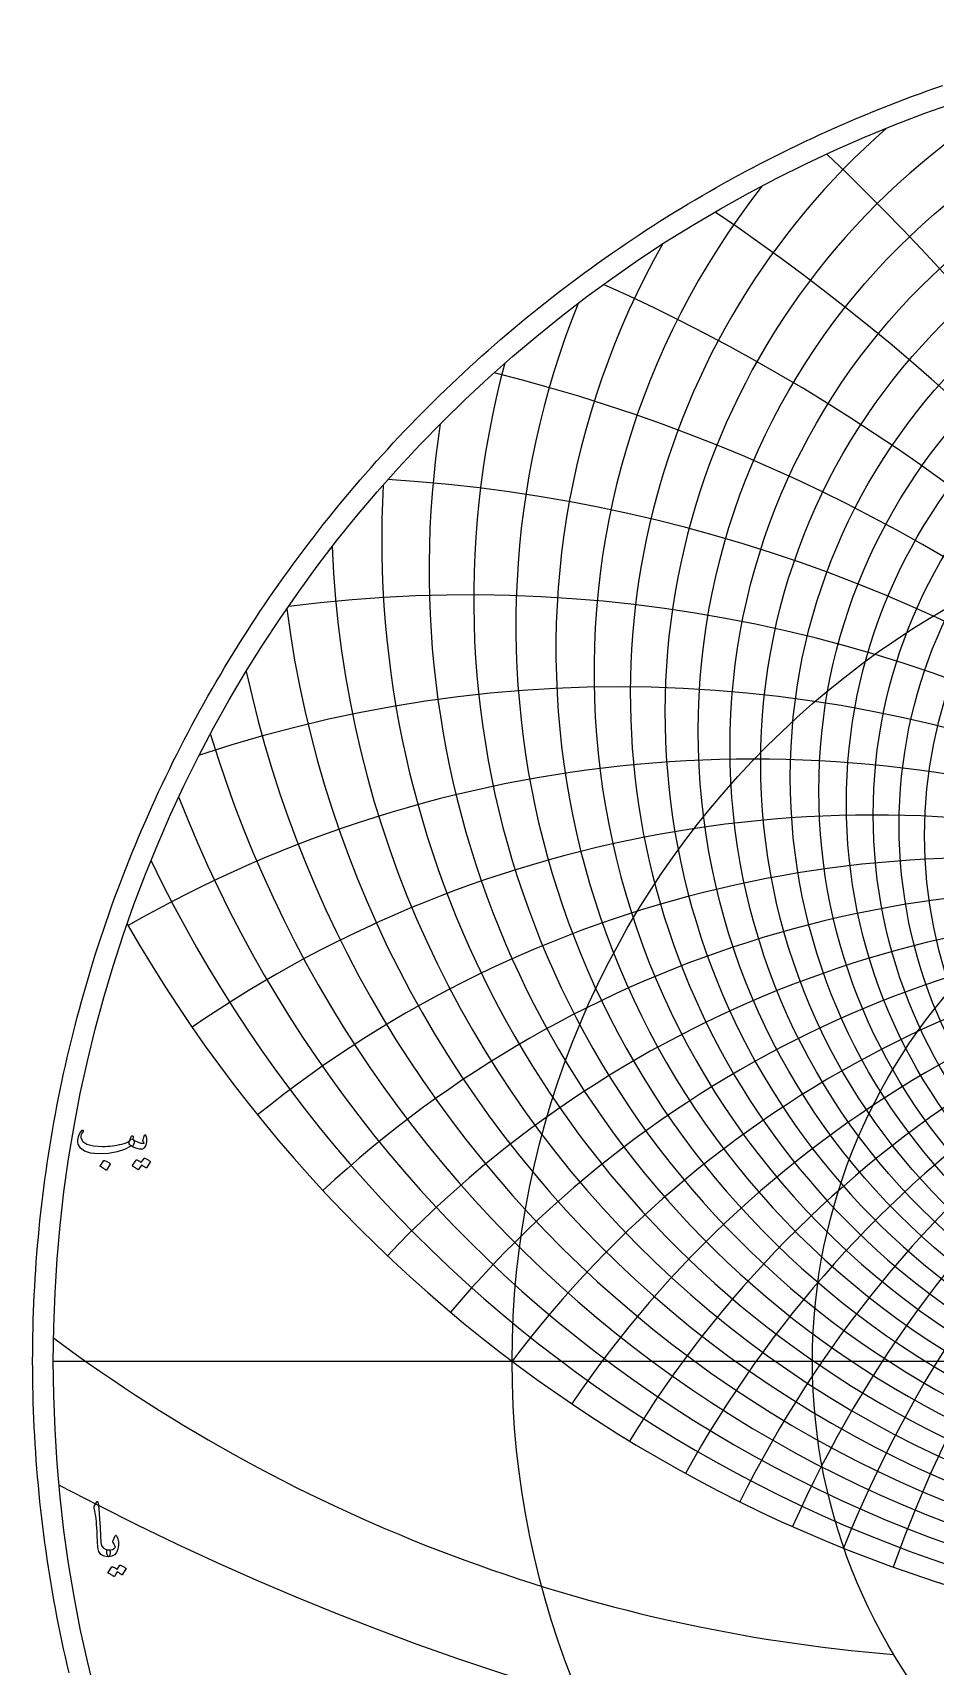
# Model space of a CAD drawing. Header units: millimetres. Extents: x -137 to 137, y -137 to 141.
# Drawn here: x -137.1 to -45.4, y -31 to 135 of the extents above; entities that cross this region are included whole.
import ezdxf

# ---------------------------------------------------------------- set-up
doc = ezdxf.new("R2010")
doc.units = ezdxf.units.MM
for name, color, linetype in [('CUT_OUTER', 1, 'Continuous'), ('ENGRAVE', 7, 'Continuous'), ('ENGRAVE_FINE', 8, 'Continuous'), ('TEXT', 5, 'Continuous')]:
    doc.layers.add(name, color=color, linetype=linetype)

msp = doc.modelspace()

# ---------------------------------------------------------------- linework, layer by layer
at = {"layer": 'CUT_OUTER'}
msp.add_lwpolyline([(-133.3901, -31.6781), (-133.5819, -30.859), (-133.7688, -30.0388), (-133.9506, -29.2174), (-134.1273, -28.395), (-134.299, -27.5714), (-134.4657, -26.7469), (-134.6272, -25.9213), (-134.7838, -25.0948), (-134.9352, -24.2673), (-135.0816, -23.4389), (-135.2228, -22.6096), (-135.359, -21.7795), (-135.4901, -20.9485), (-135.6161, -20.1167), (-135.737, -19.2842), (-135.8528, -18.451), (-135.9634, -17.6171), (-136.0689, -16.7825), (-136.1694, -15.9473), (-136.2646, -15.1115), (-136.3548, -14.2751), (-136.4398, -13.4381), (-136.5197, -12.6007), (-136.5945, -11.7628), (-136.6641, -10.9245), (-136.7285, -10.0857), (-136.7878, -9.2466), (-136.842, -8.4071), (-136.891, -7.5673), (-136.9349, -6.7272), (-136.9736, -5.8868), (-137.0071, -5.0463), (-137.0355, -4.2055), (-137.0587, -3.3646), (-137.0768, -2.5236), (-137.0897, -1.6824), (-137.0974, -0.8412), (-137.1, 0), (-137.0974, 0.8412), (-137.0897, 1.6824), (-137.0768, 2.5236), (-137.0587, 3.3646), (-137.0355, 4.2055), (-137.0071, 5.0463), (-136.9736, 5.8868), (-136.9349, 6.7272), (-136.891, 7.5673), (-136.842, 8.4071), (-136.7878, 9.2466), (-136.7285, 10.0857), (-136.6641, 10.9245), (-136.5945, 11.7628), (-136.5197, 12.6007), (-136.4398, 13.4381), (-136.3548, 14.2751), (-136.2646, 15.1115), (-136.1694, 15.9473), (-136.0689, 16.7825), (-135.9634, 17.6171), (-135.8528, 18.451), (-135.737, 19.2842), (-135.6161, 20.1167), (-135.4901, 20.9485), (-135.359, 21.7795), (-135.2228, 22.6096), (-135.0816, 23.4389), (-134.9352, 24.2673), (-134.7838, 25.0948), (-134.6272, 25.9213), (-134.4657, 26.7469), (-134.299, 27.5714), (-134.1273, 28.395), (-133.9506, 29.2174), (-133.7688, 30.0388), (-133.5819, 30.859), (-133.3901, 31.6781), (-133.1932, 32.4959), (-132.9913, 33.3126), (-132.7844, 34.128), (-132.5725, 34.9421), (-132.3556, 35.7549), (-132.1337, 36.5663), (-131.9068, 37.3764), (-131.675, 38.185), (-131.4382, 38.9923), (-131.1965, 39.798), (-130.9499, 40.6023), (-130.6983, 41.405), (-130.4417, 42.2062), (-130.1803, 43.0058), (-129.914, 43.8037), (-129.6428, 44.6), (-129.3667, 45.3947), (-129.0857, 46.1876), (-128.7999, 46.9788), (-128.5092, 47.7682), (-128.2137, 48.5558), (-127.9133, 49.3416), (-127.6082, 50.1255), (-127.2982, 50.9076), (-126.9834, 51.6877), (-126.6639, 52.4659), (-126.3396, 53.2421), (-126.0105, 54.0163), (-125.6767, 54.7885), (-125.3382, 55.5586), (-124.9949, 56.3266), (-124.6469, 57.0925), (-124.2943, 57.8562), (-123.9369, 58.6178), (-123.5749, 59.3772), (-123.2083, 60.1343), (-122.837, 60.8891), (-122.4611, 61.6417), (-122.0805, 62.392), (-121.6954, 63.1399), (-121.3057, 63.8854), (-120.9114, 64.6285), (-120.5126, 65.3692), (-120.1092, 66.1074), (-119.7013, 66.8431), (-119.2889, 67.5763), (-118.872, 68.307), (-118.4507, 69.0351), (-118.0249, 69.7606), (-117.5946, 70.4835), (-117.1599, 71.2037), (-116.7208, 71.9212), (-116.2773, 72.6361), (-115.8294, 73.3482), (-115.3772, 74.0575), (-114.9206, 74.7641), (-114.4597, 75.4678), (-113.9945, 76.1687), (-113.525, 76.8667), (-113.0512, 77.5618), (-112.5732, 78.254), (-112.0909, 78.9433), (-111.6044, 79.6296), (-111.1137, 80.3129), (-110.6188, 80.9932), (-110.1198, 81.6704), (-109.6166, 82.3445), (-109.1092, 83.0156), (-108.5978, 83.6835), (-108.0823, 84.3483), (-107.5627, 85.0098), (-107.0391, 85.6682), (-106.5114, 86.3234), (-105.9797, 86.9753), (-105.4441, 87.624), (-104.9044, 88.2693), (-104.3608, 88.9113), (-103.8133, 89.55), (-103.2619, 90.1853), (-102.7066, 90.8172), (-102.1474, 91.4457), (-101.5844, 92.0707), (-101.0176, 92.6923), (-100.4469, 93.3104), (-99.8725, 93.925), (-99.2943, 94.536), (-98.7123, 95.1435), (-98.1267, 95.7474), (-97.5374, 96.3477), (-96.9443, 96.9443), (-96.3477, 97.5374), (-95.7474, 98.1267), (-95.1435, 98.7123), (-94.536, 99.2943), (-93.925, 99.8725), (-93.3104, 100.4469), (-92.6923, 101.0176), (-92.0707, 101.5844), (-91.4457, 102.1474), (-90.8172, 102.7066), (-90.1853, 103.2619), (-89.55, 103.8133), (-88.9113, 104.3608), (-88.2693, 104.9044), (-87.624, 105.4441), (-86.9753, 105.9797), (-86.3234, 106.5114), (-85.6682, 107.0391), (-85.0098, 107.5627), (-84.3483, 108.0823), (-83.6835, 108.5978), (-83.0156, 109.1092), (-82.3445, 109.6166), (-81.6704, 110.1198), (-80.9932, 110.6188), (-80.3129, 111.1137), (-79.6296, 111.6044), (-78.9433, 112.0909), (-78.254, 112.5732), (-77.5618, 113.0512), (-76.8667, 113.525), (-76.1687, 113.9945), (-75.4678, 114.4597), (-74.7641, 114.9206), (-74.0575, 115.3772), (-73.3482, 115.8294), (-72.6361, 116.2773), (-71.9212, 116.7208), (-71.2037, 117.1599), (-70.4835, 117.5946), (-69.7606, 118.0249), (-69.0351, 118.4507), (-68.307, 118.872), (-67.5763, 119.2889), (-66.8431, 119.7013), (-66.1074, 120.1092), (-65.3692, 120.5126), (-64.6285, 120.9114), (-63.8854, 121.3057), (-63.1399, 121.6954), (-62.392, 122.0805), (-61.6417, 122.4611), (-60.8891, 122.837), (-60.1343, 123.2083), (-59.3772, 123.5749), (-58.6178, 123.9369), (-57.8562, 124.2943), (-57.0925, 124.6469), (-56.3266, 124.9949), (-55.5586, 125.3382), (-54.7885, 125.6767), (-54.0163, 126.0105), (-53.2421, 126.3396), (-52.4659, 126.6639), (-51.6877, 126.9834), (-50.9076, 127.2982), (-50.1255, 127.6082), (-49.3416, 127.9133), (-48.5558, 128.2137), (-47.7682, 128.5092), (-46.9788, 128.7999), (-46.1876, 129.0857), (-45.3947, 129.3667), (-44.6, 129.6428)], dxfattribs=at)
at = {"layer": 'ENGRAVE'}
msp.add_lwpolyline([(-135, 0), (135, 0)], dxfattribs=at)
for centre, radius in [((0, 0), 135), ((0, 64.0535), 69.4584), ((0, 56.7049), 54.3909), ((0, 0), 88.3696), ((0, 0), 57.8458)]:
    msp.add_circle(centre, radius, dxfattribs=at)
for centre, radius, start, end in [((0, 74.7748), 87.9817, 158.168905, 21.831095), ((0, 91.0102), 112.2259, 187.460951, 352.539049), ((0, 117.2704), 146.8384, 209.748792, 330.251208), ((0, -66.5912), 110.6507, 37, 143), ((0, -66.5912), 110.6507, 37, 143), ((-36.213, 135.1489), 165.4865, 233.35727, 265.366575)]:
    msp.add_arc(centre, radius, start, end, dxfattribs=at)
at = {"layer": 'ENGRAVE_FINE'}
for centre, radius in [((0, 62.3601), 66.2184), ((0, 60.7878), 63.1018), ((0, 59.3267), 60.0979), ((0, 57.9683), 57.1971), ((0, 55.5296), 51.6713), ((0, 54.4362), 49.0313), ((0, 53.4192), 46.4644)]:
    msp.add_circle(centre, radius, dxfattribs=at)
for centre, radius, start, end in [((0, 65.8788), 72.8336, 116.605389, 63.394611), ((0, 67.8485), 76.3575, 131.242207, 48.757793), ((-237.2912, -66.5912), 261.8218, 8.484633, 46.290461), ((-237.2912, -66.5912), 261.8218, 8.484633, 46.290461), ((0, 69.9767), 80.0451, 141.843716, 38.156284), ((-191.6526, -66.5912), 221.3014, 10.24626, 55.951318), ((-191.6526, -66.5912), 221.3014, 10.24626, 55.951318), ((0, 72.2793), 83.9134, 150.576215, 29.423785), ((-158.0256, -66.5912), 192.9136, 12.04457, 65.839322), ((-158.0256, -66.5912), 192.9136, 12.04457, 65.839322), ((0, 77.4842), 92.2722, 164.9746, 15.0254), ((-131.8684, -66.5912), 172.1419, 13.886891, 75.995644), ((-131.8684, -66.5912), 172.1419, 13.886891, 75.995644), ((0, 80.4318), 96.8101, 171.196129, 8.803871), ((0, 83.6458), 101.6248, 176.962854, 3.037146), ((-110.6507, -66.5912), 156.4837, 15.781163, 86.458709), ((-110.6507, -66.5912), 156.4837, 15.781163, 86.458709), ((0, 87.1591), 106.7502, 182.363249, 357.636751), ((-92.847, -66.5912), 144.4442, 17.736077, 97.259064), ((-92.847, -66.5912), 144.4442, 17.736077, 97.259064), ((0, 95.2445), 118.0985, 192.303494, 347.696506), ((-77.4784, -66.5912), 135.0796, 19.761227, 108.410543), ((-77.4784, -66.5912), 135.0796, 19.761227, 108.410543), ((77.4784, -66.5912), 135.0796, 71.589457, 160.238773), ((77.4784, -66.5912), 135.0796, 71.589457, 160.238773), ((0, 99.9161), 124.4231, 196.927448, 343.072552), ((-63.8842, -66.5912), 127.7684, 21.867289, 119.81232), ((-63.8842, -66.5912), 127.7684, 21.867289, 119.81232), ((63.8842, -66.5912), 127.7684, 60.18768, 158.132711), ((63.8842, -66.5912), 127.7684, 60.18768, 158.132711), ((0, 105.0894), 131.2657, 201.361616, 338.638384), ((-51.5973, -66.5912), 122.0895, 24.066231, 124.582241), ((-51.5973, -66.5912), 122.0895, 24.066231, 124.582241), ((51.5973, -66.5912), 122.0895, 55.417759, 155.933769), ((51.5973, -66.5912), 122.0895, 55.417759, 155.933769), ((0, 110.8426), 138.7054, 205.629116, 334.370884), ((-40.2736, -66.5912), 117.752, 26.371572, 128.918241), ((-40.2736, -66.5912), 117.752, 26.371572, 128.918241), ((40.2736, -66.5912), 117.752, 51.081759, 153.628428), ((40.2736, -66.5912), 117.752, 51.081759, 153.628428), ((-29.6488, -66.5912), 114.554, 28.798673, 132.880483), ((-29.6488, -66.5912), 114.554, 28.798673, 132.880483), ((29.6488, -66.5912), 114.554, 47.119517, 151.201327), ((29.6488, -66.5912), 114.554, 47.119517, 151.201327), ((-19.5107, -66.5912), 112.3577, 31.365109, 136.520205), ((-19.5107, -66.5912), 112.3577, 31.365109, 136.520205), ((19.5107, -66.5912), 112.3577, 43.479795, 148.634891), ((19.5107, -66.5912), 112.3577, 43.479795, 148.634891), ((-9.6807, -66.5912), 111.0734, 34.091092, 139.881), ((-9.6807, -66.5912), 111.0734, 34.091092, 139.881), ((9.6807, -66.5912), 111.0734, 40.119, 145.908908), ((9.6807, -66.5912), 111.0734, 40.119, 145.908908), ((0, 241.0367), 287.039, 242.077896, 297.922104)]:
    msp.add_arc(centre, radius, start, end, dxfattribs=at)
at = {"layer": 'TEXT'}
for points in [[(-126.9243, 22.5396), (-126.9168, 22.5358), (-126.9098, 22.5319), (-126.9032, 22.528), (-126.8972, 22.5242), (-126.8911, 22.5198), (-126.8846, 22.5145), (-126.8776, 22.5082), (-126.8701, 22.5009), (-126.8077, 22.4274), (-126.783, 22.3229), (-126.7961, 22.1874), (-126.8469, 22.0209), (-126.8938, 21.9198), (-126.9417, 21.8564), (-126.9906, 21.8308), (-127.0404, 21.8429), (-127.0656, 21.855), (-127.0869, 21.8603), (-127.1043, 21.8588), (-127.1178, 21.8506), (-127.7527, 21.5032), (-128.5114, 21.2584), (-129.394, 21.1161), (-130.4004, 21.0764), (-131.2143, 21.1461), (-131.8288, 21.3319), (-132.244, 21.6338), (-132.4598, 22.0519), (-132.4932, 22.2493), (-132.5004, 22.4467), (-132.4815, 22.6442), (-132.4365, 22.8416), (-132.3751, 23.0163), (-132.2991, 23.1764), (-132.2086, 23.3221), (-132.1036, 23.4532), (-132.0838, 23.4696), (-132.063, 23.4803), (-132.0412, 23.4851), (-132.0185, 23.4842), (-131.9972, 23.475), (-131.9798, 23.4629), (-131.9662, 23.4479), (-131.9565, 23.43), (-131.9522, 23.4125), (-131.9546, 23.3913), (-131.9638, 23.3661), (-131.9798, 23.3371), (-132.092, 23.1725), (-132.1656, 23.0119), (-132.2004, 22.8551), (-132.1965, 22.7022), (-132.0127, 22.319), (-131.5849, 22.0442), (-130.9133, 21.8777), (-129.9978, 21.8196), (-129.7465, 21.8235), (-129.4956, 21.8351), (-129.2452, 21.8545), (-128.9953, 21.8816), (-128.7473, 21.9164), (-128.5027, 21.959), (-128.2615, 22.0093), (-128.0236, 22.0674), (-127.7928, 22.1332), (-127.6036, 22.199), (-127.4561, 22.2648), (-127.3501, 22.3306), (-127.3092, 22.3654), (-127.2717, 22.408), (-127.2376, 22.4584), (-127.2069, 22.5164), (-127.1781, 22.5813), (-127.1498, 22.6519), (-127.1219, 22.7284), (-127.0946, 22.8106), (-127.084, 22.8358), (-127.0675, 22.8571), (-127.0453, 22.8745), (-127.0172, 22.888), (-126.9872, 22.8953), (-126.9591, 22.8938), (-126.933, 22.8837), (-126.9088, 22.8648), (-126.8894, 22.8387), (-126.8778, 22.8067), (-126.874, 22.769), (-126.8778, 22.7254)], [(-127.1565, 21.9203), (-127.2407, 22.0001), (-127.2843, 22.1003), (-127.2872, 22.2208), (-127.2494, 22.3616), (-127.1677, 22.4879), (-127.0927, 22.5648), (-127.0244, 22.5924), (-126.963, 22.5706), (-126.6727, 22.3785), (-126.3824, 22.2435), (-126.092, 22.1656), (-125.8017, 22.1448), (-125.7915, 22.1467), (-125.7843, 22.1525), (-125.7799, 22.1622), (-125.7785, 22.1758), (-125.7857, 22.2014), (-125.8075, 22.2396), (-125.8438, 22.2904), (-125.8946, 22.3538), (-125.9043, 22.3732), (-125.9101, 22.3925), (-125.912, 22.4119), (-125.9101, 22.4313), (-125.7243, 22.9654), (-125.7156, 22.9858), (-125.7049, 23.0003), (-125.6924, 23.009), (-125.6778, 23.0119), (-125.6633, 23.0095), (-125.6507, 23.0022), (-125.6401, 22.9901), (-125.6314, 22.9732), (-125.5733, 22.7995), (-125.5385, 22.6267), (-125.5269, 22.455), (-125.5385, 22.2842), (-125.5762, 22.0717), (-125.6275, 21.899), (-125.6924, 21.7659), (-125.7707, 21.6725), (-125.8303, 21.6213), (-125.8849, 21.5835), (-125.9348, 21.5593), (-125.9798, 21.5487), (-126.2391, 21.5429), (-126.5217, 21.6029), (-126.8275, 21.7287), (-127.1565, 21.9203)], [(-129.8585, 20.3874), (-129.8488, 20.3971), (-129.8353, 20.4029), (-129.8178, 20.4048), (-129.7965, 20.4029), (-129.6461, 20.3419), (-129.5043, 20.2674), (-129.3712, 20.1793), (-129.2469, 20.0777), (-129.2348, 20.0622), (-129.2294, 20.0467), (-129.2309, 20.0313), (-129.2391, 20.0158), (-129.603, 19.4274), (-129.6165, 19.4134), (-129.634, 19.41), (-129.6553, 19.4172), (-129.6804, 19.4351), (-129.7022, 19.4506), (-129.7365, 19.4738), (-129.7835, 19.5048), (-129.843, 19.5435), (-129.9161, 19.59), (-130.0036, 19.6442), (-130.1057, 19.7061), (-130.2224, 19.7758), (-130.2378, 19.7874), (-130.2456, 19.799), (-130.2456, 19.8106), (-130.2378, 19.8222)], [(-125.7785, 20.6042), (-125.7688, 20.6138), (-125.7553, 20.6196), (-125.7378, 20.6216), (-125.7165, 20.6196), (-125.6403, 20.5911), (-125.5665, 20.5596), (-125.4952, 20.5253), (-125.4262, 20.488), (-125.3592, 20.4474), (-125.2936, 20.4029), (-125.2295, 20.3545), (-125.1669, 20.3022), (-125.1548, 20.2863), (-125.1494, 20.2693), (-125.1509, 20.2514), (-125.1591, 20.2325), (-125.5307, 19.6442), (-125.5409, 19.6364), (-125.5559, 19.6364), (-125.5757, 19.6442), (-125.6004, 19.6596), (-125.6174, 19.6739), (-125.6449, 19.6935), (-125.6832, 19.7184), (-125.732, 19.7487), (-125.792, 19.7847), (-125.8636, 19.8271), (-125.9469, 19.8757), (-126.0417, 19.9306), (-126.3359, 19.4738), (-126.3494, 19.4598), (-126.3669, 19.4564), (-126.3882, 19.4637), (-126.4133, 19.4816), (-126.4351, 19.4971), (-126.4694, 19.5203), (-126.5164, 19.5513), (-126.5759, 19.59), (-126.649, 19.6364), (-126.7365, 19.6906), (-126.8386, 19.7525), (-126.9553, 19.8222), (-126.9674, 19.8338), (-126.9727, 19.8454), (-126.9712, 19.8571), (-126.963, 19.8687), (-126.5836, 20.4338), (-126.574, 20.4435), (-126.5604, 20.4493), (-126.543, 20.4513), (-126.5217, 20.4493), (-126.4569, 20.4283), (-126.394, 20.4038), (-126.333, 20.376), (-126.274, 20.3448), (-126.2169, 20.3107), (-126.1617, 20.2742), (-126.1085, 20.2352), (-126.0572, 20.1938)], [(-130.5687, -14.2928), (-130.5537, -14.2696), (-130.5397, -14.2541), (-130.5266, -14.2464), (-130.5145, -14.2464), (-130.4962, -14.2565), (-130.4797, -14.287), (-130.4652, -14.3378), (-130.4526, -14.409), (-130.3887, -14.9872), (-130.3365, -15.5219), (-130.2958, -16.013), (-130.2668, -16.4606), (-130.2482, -16.8433), (-130.231, -17.1864), (-130.2153, -17.4898), (-130.201, -17.7535), (-130.1887, -17.9775), (-130.1787, -18.1619), (-130.1712, -18.3065), (-130.1662, -18.4115), (-130.0974, -18.7261), (-129.9455, -18.9574), (-129.7103, -19.1054), (-129.392, -19.1703), (-129.3034, -19.1935), (-129.2468, -19.2477), (-129.2221, -19.3328), (-129.2294, -19.449), (-129.2657, -19.6319), (-129.3049, -19.7625), (-129.347, -19.8409), (-129.392, -19.867), (-129.84, -19.808), (-130.17, -19.6309), (-130.382, -19.3357), (-130.4758, -18.9225), (-130.4906, -18.7249), (-130.5039, -18.5267), (-130.5157, -18.3281), (-130.5262, -18.129), (-130.5356, -17.9294), (-130.5445, -17.7293), (-130.553, -17.5287), (-130.561, -17.3277), (-130.5755, -16.9442), (-130.5958, -16.599), (-130.622, -16.2919), (-130.6539, -16.0232), (-130.6916, -15.765), (-130.7352, -15.4899), (-130.7845, -15.1979), (-130.8397, -14.889), (-130.847, -14.8333), (-130.8455, -14.7825), (-130.8353, -14.7365), (-130.8165, -14.6954)], [(-128.9274, -18.2335), (-128.7107, -17.7535), (-128.6787, -17.7007), (-128.6449, -17.6819), (-128.6091, -17.6969), (-128.5713, -17.7457), (-128.5016, -17.8921), (-128.4474, -18.0448), (-128.4087, -18.2037), (-128.3855, -18.369), (-128.3782, -18.5415), (-128.3874, -18.7222), (-128.4131, -18.9111), (-128.4552, -19.1083), (-128.5834, -19.4403), (-128.7823, -19.6774), (-129.0518, -19.8196), (-129.392, -19.867), (-129.4312, -19.8424), (-129.4713, -19.7683), (-129.5124, -19.6449), (-129.5545, -19.4722), (-129.5666, -19.3798), (-129.5642, -19.3038), (-129.5473, -19.2443), (-129.5158, -19.2012), (-129.4907, -19.1848), (-129.4616, -19.1741), (-129.4287, -19.1693), (-129.392, -19.1703), (-129.1776, -19.1635), (-128.9913, -19.1199), (-128.8331, -19.0396), (-128.7029, -18.9225), (-128.6971, -18.9133), (-128.6952, -18.9012), (-128.6971, -18.8862), (-128.7029, -18.8683), (-128.7334, -18.759), (-128.7784, -18.6477), (-128.8379, -18.5344), (-128.912, -18.4193), (-128.9362, -18.3757), (-128.9468, -18.3303), (-128.9439, -18.2828), (-128.9274, -18.2335)], [(-128.2384, -20.7419), (-128.2287, -20.7322), (-128.2152, -20.7264), (-128.1978, -20.7244), (-128.1765, -20.7264), (-128.1003, -20.7549), (-128.0265, -20.7864), (-127.9551, -20.8207), (-127.8862, -20.858), (-127.8191, -20.8986), (-127.7536, -20.9432), (-127.6895, -20.9915), (-127.6268, -21.0438), (-127.6147, -21.0598), (-127.6094, -21.0767), (-127.6108, -21.0946), (-127.6191, -21.1135), (-127.9907, -21.7019), (-128.0008, -21.7096), (-128.0158, -21.7096), (-128.0357, -21.7019), (-128.0603, -21.6864), (-128.0773, -21.6721), (-128.1049, -21.6525), (-128.1431, -21.6276), (-128.192, -21.5974), (-128.252, -21.5613), (-128.3236, -21.519), (-128.4068, -21.4703), (-128.5016, -21.4154), (-128.7958, -21.8722), (-128.8094, -21.8862), (-128.8268, -21.8896), (-128.8481, -21.8824), (-128.8732, -21.8644), (-128.895, -21.849), (-128.9294, -21.8257), (-128.9763, -21.7948), (-129.0358, -21.7561), (-129.1089, -21.7096), (-129.1965, -21.6554), (-129.2986, -21.5935), (-129.4152, -21.5238), (-129.4273, -21.5122), (-129.4326, -21.5006), (-129.4312, -21.489), (-129.4229, -21.4774), (-129.0436, -20.9122), (-129.0339, -20.9025), (-129.0203, -20.8967), (-129.0029, -20.8948), (-128.9816, -20.8967), (-128.9168, -20.9178), (-128.8539, -20.9422), (-128.7929, -20.97), (-128.7339, -21.0012), (-128.6768, -21.0353), (-128.6216, -21.0719), (-128.5684, -21.1108), (-128.5171, -21.1522)]]:
    msp.add_lwpolyline(points, close=True, dxfattribs=at)

doc.saveas('drawing.dxf')
